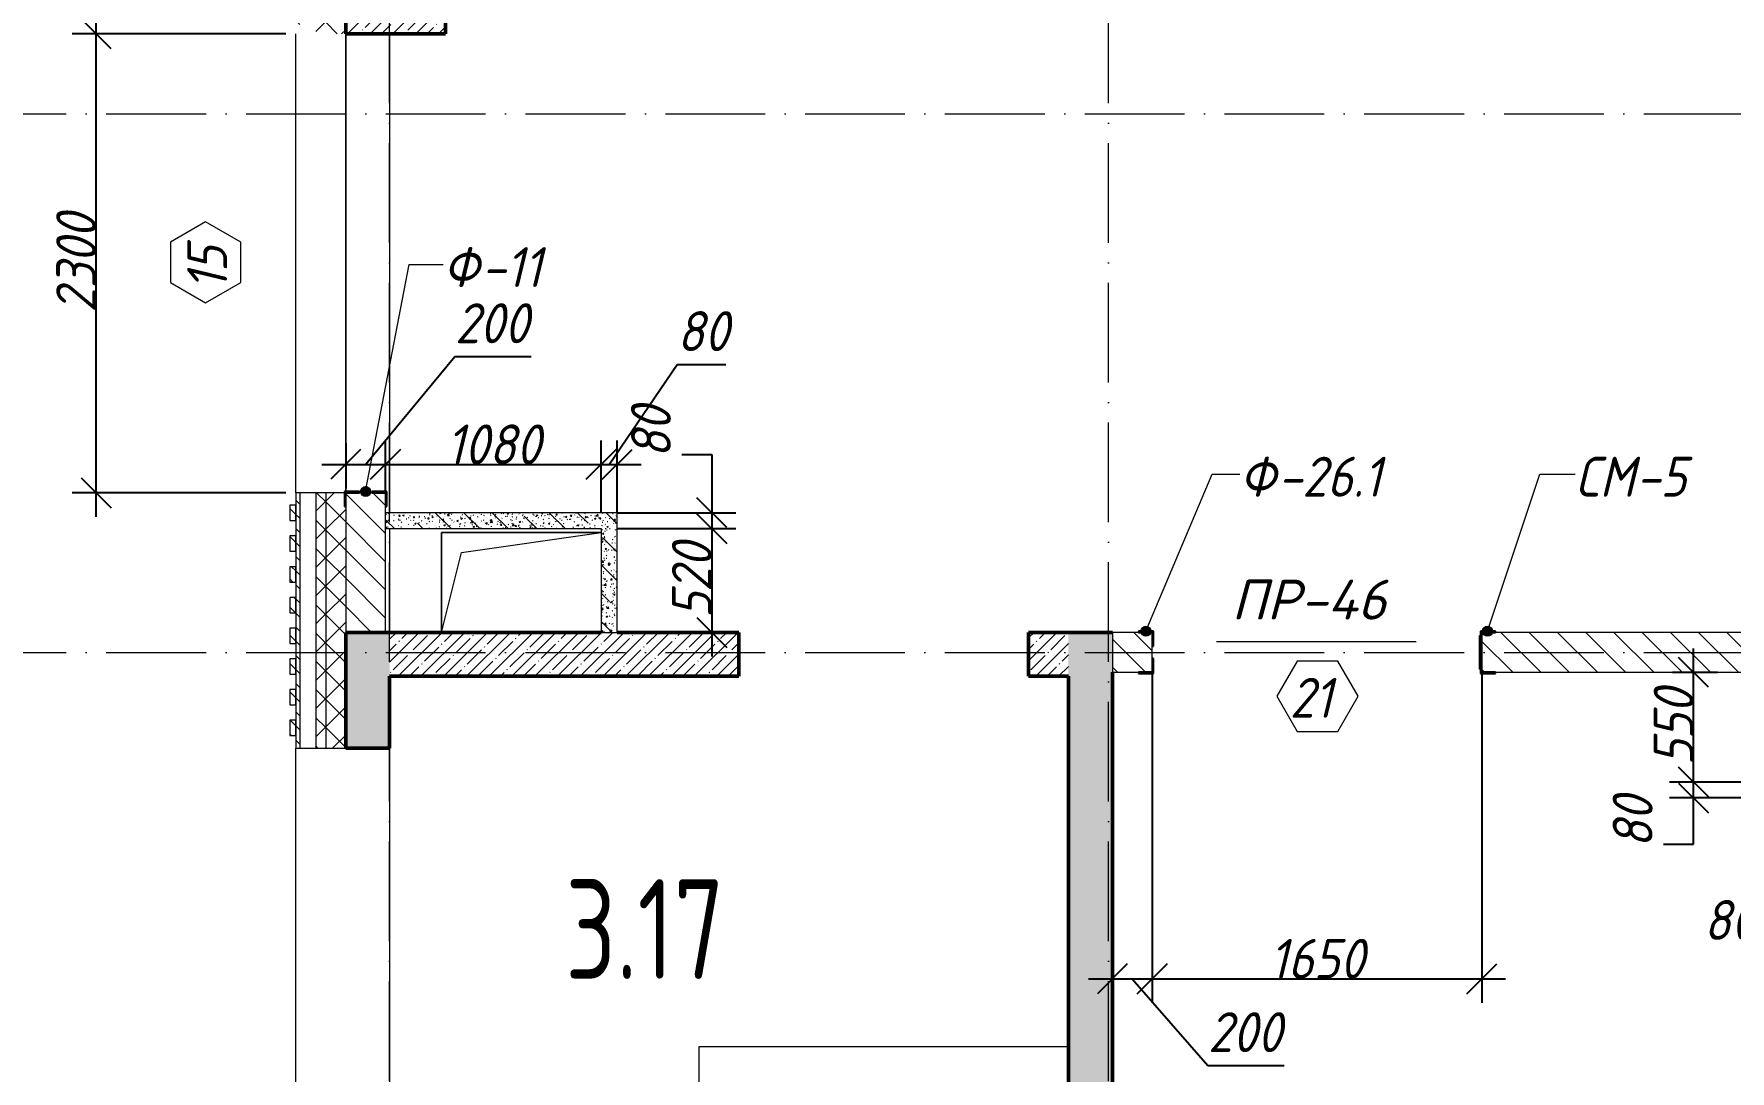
# Model space of a CAD drawing. Header units: millimetres. Extents: x -269418 to 201924, y -5890 to 98643.
# Drawn here: x -1671 to 6824, y 5701 to 10900 of the extents above; entities that cross this region are included whole.
import ezdxf

# ---------------------------------------------------------------- set-up
doc = ezdxf.new("R2010")
doc.units = ezdxf.units.MM
doc.linetypes.add('50_200_ШТРИХ_1Т_ш5_п1_п1_', pattern=[700, 500, -100, 0, -100])
for name, color, linetype, lineweight in [('A-ANNO-DIMS', 7, 'Continuous', 9), ('A-AREA-IDEN', 7, 'Continuous', 9), ('A-DETL', 7, 'Continuous', 9), ('A-DOOR-IDEN', 7, 'Continuous', 9), ('A-FLOR', 7, 'Continuous', 9), ('A-GENM', 7, 'Continuous', 9), ('A-GENM-1', 7, 'Continuous', 25), ('A-GENM-IDEN', 7, 'Continuous', 9), ('A-GLAZ-IDEN', 7, 'Continuous', 9), ('A-WALL', 7, 'Continuous', 5), ('A-WALL-1', 7, 'Continuous', 9), ('A-WALL-3', 7, 'Continuous', 50), ('A-WALL-FNSH-1', 7, 'Continuous', 9), ('A-WALL-PATT-2', 7, 'Continuous', 5), ('I-WALL', 7, 'Continuous', 5), ('S-COLS', 7, 'Continuous', 9), ('S-COLS-1', 7, 'Continuous', 5), ('S-COLS-2', 7, 'Continuous', 50), ('Оси-1', 7, '50_200_ШТРИХ_1Т_ш5_п1_п1_', 9)]:
    doc.layers.add(name, color=color, linetype=linetype, lineweight=lineweight)
for name, color, linetype, lineweight, true_color in [('A-WALL-2', 7, 'Continuous', 13, 0xce0000), ('A-WALL-6', 7, 'Continuous', 13, 0x0070df), ('A-WALL-FNSH-2', 7, 'Continuous', 13, 0xce0000), ('A-WALL-FNSH-4', 7, 'Continuous', 13, 0x0070df), ('A-WALL-PATT-1', 7, 'Continuous', 5, 0xce0000), ('A-WALL-PATT-4', 7, 'Continuous', 5, 0x0070df)]:
    doc.layers.add(name, color=color, linetype=linetype, lineweight=lineweight, true_color=true_color)
doc.styles.add('ISOCPEUR_I_2', font='isocpeui.ttf', dxfattribs={"width": 0.9, "height": 200})
doc.styles.add('ISOCPEUR_I_4', font='isocpeui.ttf', dxfattribs={"height": 200})
doc.styles.add('СПДС', font='ГОСТ тип А.ttf', dxfattribs={"width": 0.9})
doc.dimstyles.new('ISO-2_0_0_9К_СРЕДНИЙ_1', dxfattribs={"dimscale": 304.8, "dimtxt": 199.196235, "dimasz": 0.492126, "dimexe": 0.393701, "dimexo": 0, "dimgap": 0, "dimtad": 1, "dimdec": 0, "dimzin": 0, "dimdsep": 46, "dimtxsty": 'ISOCPEUR_I_2', "dimblk1": 'OBLIQUE', "dimblk2": 'OBLIQUE', "dimsah": 1, "dimcen": 0.09, "dimdle": 0.393701, "dimazin": 0, "dimtfac": 1, "dimtdec": 4, "dimtix": 1, "dimtmove": 1, "dimatfit": 3, "dimfxl": 1, "dimtvp": 1, "dimtolj": 1, "dimtzin": 0, "dimarcsym": 2})
doc.dimstyles.new('ISO-2_0_0_9К_СРЕДНИЙ_2', dxfattribs={"dimscale": 304.8, "dimtxt": 199.196235, "dimasz": 0.492126, "dimexe": 0.393701, "dimexo": 0, "dimgap": 0, "dimtad": 1, "dimdec": 0, "dimzin": 0, "dimdsep": 46, "dimtxsty": 'ISOCPEUR_I_2', "dimblk1": 'OBLIQUE', "dimblk2": 'OBLIQUE', "dimsah": 1, "dimcen": 0.09, "dimdle": 0.393701, "dimazin": 0, "dimtfac": 1, "dimtdec": 4, "dimtix": 1, "dimtmove": 0, "dimatfit": 3, "dimfxl": 1, "dimtvp": 1, "dimtolj": 1, "dimtzin": 0, "dimarcsym": 2})
pattern_1 = [(135, (0, 0), (-35.35534, -35.35534), [])]
pattern_2 = [(45, (0, 0), (-70.7107, 70.7107), []), (135, (0, 0), (-70.7107, -70.7107), [])]
pattern_3 = [(45, (0, 0), (-57.0246, 57.0246), []), (45, (57.025, 0), (-57.0246, 57.0246), [100.806, -20.161, 3.353, -16.808])]
pattern_4 = [(50, (0, 0), (72.87376, -6.37607), [7.62, -83.82]), (355, (0, 0), (-14.097, 76.42244), [6.096, -67.056]), (100.451, (6.07, -0.53), (58.77696, 70.0469), [6.476, -71.236]), (46.184, (0, 20.32), (108.4314, -16.8175), [11.43, -125.73]), (96.636, (9.04, 18.92), (94.961, 98.9709), [9.714, -106.854]), (351.184, (0, 20.32), (94.9623, 98.9702), [9.144, -100.584]), (21, (10.16, 15.24), (60.64565, -40.90654), [7.62, -83.82]), (326, (10.16, 15.24), (24.7208, 73.6749), [6.096, -67.056]), (71.451, (15.214, 11.83), (85.3669, 32.76874), [6.476, -71.236]), (37.5, (0, 0), (1.235525, 33.82243), [3.353, -62.89, 3.353, -64.719, -67.31]), (37.5, (0, 0), (1.235525, 33.82243), [-134.315, 3.353, -63.957]), (7.5, (0, 0), (26.72815, 40.07255), [3.353, -35.458, 3.353, -61.366, -25.654]), (7.5, (0, 0), (26.72815, 40.07255), [-103.53, 3.353, -22.301]), (327.5, (-22.657, 0), (54.23632, -2.29212), [3.353, -22.047, 3.353, -75.895, -105.156]), (327.5, (-22.657, 0), (54.23632, -2.29212), [-104.648, 3.353, -101.803]), (317.5, (-32.817, 0), (59.25158, 10.17014), [3.353, -29.667, 3.353, -49.276, -74.676]), (317.5, (-32.817, 0), (59.25158, 10.17014), [-85.649, 3.353, -71.323])]
pattern_5 = [(135, (0, 0), (-142.561, -142.561), []), (135, (142.56, 0), (-142.561, -142.561), [252.016, -50.403, 3.353, -47.05])]
pattern_6 = [(135, (0, 0), (-70.7107, -70.7107), [])]

# ---------------------------------------------------------------- blocks, each defined once
blk = doc.blocks.new('AR_Отверстие прямоугольное _в плите_ - AR_Отверстие прямоугольное _в плите_-24438154-АР1_1_Кладочный план 3 этажа')
at = {"layer": 'A-GENM'}
for p, q in [((400, 250), (-400, 250)), ((-400, 250), (-400, -250)), ((-300, 150), (400, 250)), ((-400, -250), (-300, 150))]:
    blk.add_line(p, q, dxfattribs=at)
blk = doc.blocks.new('Фахверк_СКБ_Уголок - Ф-11_200х2500 h-28441216-АР1_1_Кладочный план 3 этажа')
at = {"layer": 'A-GENM-1'}
for p, q in [((200, 156), (125, 156)), ((125, 156), (125, 81)), ((131, 81), (131, 150)), ((131, 150), (200, 150)), ((200, 150), (200, 156)), ((125, 81), (131, 81)), ((131, 19), (125, 19)), ((125, 19), (125, -56)), ((131, -50), (131, 19)), ((125, -56), (200, -56)), ((200, -50), (131, -50)), ((200, -56), (200, -50))]:
    blk.add_line(p, q, dxfattribs=at)
blk = doc.blocks.new('Колонна_Несущая_Прямоугольное сечение - Вн_ЖБ_500х500-V112-АР1_1_Кладочный план 3 этажа')
at = {"layer": 'S-COLS-1'}
h = blk.add_hatch(dxfattribs=at)
h.set_pattern_fill('FP_101', color=256, style=0, pattern_type=2)
h.set_pattern_definition([(45, (-140, -11150), (-57.0246, 57.0246), []), (45, (-82.975, -11150), (-57.0246, 57.0246), [100.806, -20.161, 3.353, -16.808])])
h.paths.add_polyline_path([(-250, -250), (250, -250), (250, 250), (-250, 250)], flags=0)
at = {"layer": 'S-COLS-2'}
for p, q in [((250, 250), (-250, 250)), ((-250, 250), (-250, -250)), ((250, -250), (250, 250)), ((-250, -250), (250, -250))]:
    blk.add_line(p, q, dxfattribs=at)
blk = doc.blocks.new('Фахверк_СКБ_Уголок - Ф-26_1_200х3950 h_все крепления развернуты-32688344-АР1_1_Кладочный план 3 этажа')
at = {"layer": 'A-GENM-1'}
for p, q in [((200, 156), (125, 156)), ((125, 156), (125, 81)), ((131, 81), (131, 150)), ((131, 150), (200, 150)), ((200, 150), (200, 156)), ((125, 81), (131, 81)), ((131, 19), (125, 19)), ((125, 19), (125, -56)), ((131, -50), (131, 19)), ((125, -56), (200, -56)), ((200, -50), (131, -50)), ((200, -56), (200, -50))]:
    blk.add_line(p, q, dxfattribs=at)
blk = doc.blocks.new('Фахверк_СКБ_Уголок_Тип 2 - СМ-5_200х2480h-30007438-АР1_1_Кладочный план 3 этажа')
at = {"layer": 'A-GENM-1'}
for p, q in [((125, 156), (125, 81)), ((200, 156), (125, 156)), ((131, 81), (131, 150)), ((131, 150), (200, 150)), ((200, 150), (200, 156)), ((125, 81), (131, 81)), ((131, 19), (125, 19)), ((125, 19), (125, -56)), ((131, -50), (131, 19)), ((125, -56), (200, -56)), ((200, -50), (131, -50)), ((200, -56), (200, -50))]:
    blk.add_line(p, q, dxfattribs=at)
blk = doc.blocks.new('Стойка_Влож_Полоса боковая - Полоса-27101091-АР1_1_Кладочный план 3 этажа')
at = {"layer": 'A-GENM'}
for p, q in [((-5, 85), (0, 85)), ((-5, -85), (-5, 85)), ((0, 31), (0, -31)), ((0, -85), (-5, -85))]:
    blk.add_line(p, q, dxfattribs=at)
blk = doc.blocks.new('AAR_СКБ_Марка_Окна_Перемычка и проем - Марка проема-25443838-АР1_1_Кладочный план 3 этажа')
at = {"layer": 'A-GLAZ-IDEN'}
for p, q in [((-0.968, -0.984), (-1.986, -2.747)), ((1.067, -0.984), (-0.968, -0.984)), ((2.085, -2.747), (1.067, -0.984)), ((-1.986, -2.747), (-0.968, -4.509)), ((1.067, -4.509), (2.085, -2.747)), ((-0.968, -4.509), (1.067, -4.509))]:
    blk.add_line(p, q, dxfattribs=at)
blk = doc.blocks.new('AAR_СКБ_Марка_Двери_Перемычка и проем - Марка перемычки и проема-25306769-АР1_1_Кладочный план 3 этажа')
at = {"layer": 'A-DOOR-IDEN'}
for p, q in [((-5, 0), (5, 0)), ((-0.968, -0.984), (-1.986, -2.747)), ((1.067, -0.984), (-0.968, -0.984)), ((2.085, -2.747), (1.067, -0.984)), ((-1.986, -2.747), (-0.968, -4.509)), ((1.067, -4.509), (2.085, -2.747)), ((-0.968, -4.509), (1.067, -4.509))]:
    blk.add_line(p, q, dxfattribs=at)
blk = doc.blocks.new('_Oblique')
at = {"color": 0, "linetype": 'ByBlock', "lineweight": -2}
blk.add_line((-0.5, -0.5), (0.5, 0.5), dxfattribs=at)
blk = doc.blocks.new('DIMBLOCK295-АР1_1_Кладочный план 3 этажа')
at = {"layer": 'A-ANNO-DIMS', "color": 0, "lineweight": -2, "transparency": 16777216}
for p, q in [((3930, 7700), (3930, 6043.9)), ((3730, 6269.9), (3730, 6043.9)), ((3610, 6163.9), (4050, 6163.9)), ((3830, 6163.9), (4209, 5729.5)), ((4209, 5729.5), (4591.3, 5729.5))]:
    blk.add_line(p, q, dxfattribs=at)
at = {"layer": 'Defpoints', "color": 0, "transparency": 16777216}
for p in [(3930, 7700), (3730, 6269.9), (3930, 6163.9)]:
    blk.add_point(p, dxfattribs=at)
at = {"layer": 'A-ANNO-DIMS', "color": 0, "lineweight": -2, "transparency": 16777216, "xscale": 150, "yscale": 150, "zscale": 150, "rotation": 180}
blk.add_blockref('_Oblique', (3730, 6163.9), dxfattribs=at)
at = {"layer": 'A-ANNO-DIMS', "color": 0, "lineweight": -2, "transparency": 16777216, "xscale": 150, "yscale": 150, "zscale": 150}
blk.add_blockref('_Oblique', (3930, 6163.9), dxfattribs=at)
at = {"layer": 'A-ANNO-DIMS', "color": 0, "transparency": 16777216, "insert": (4209, 5996.2), "char_height": 200, "width": 455.087, "attachment_point": 1, "line_spacing_factor": 1.149209, "style": 'ISOCPEUR_I_2'}
blk.add_mtext('\\A1;200', dxfattribs=at)
blk = doc.blocks.new('DIMBLOCK296-АР1_1_Кладочный план 3 этажа')
at = {"layer": 'A-ANNO-DIMS', "color": 0, "lineweight": -2, "transparency": 16777216}
for p, q in [((3930, 7700), (3930, 6043.9)), ((5580, 7700), (5580, 6043.9)), ((3810, 6163.9), (5700, 6163.9))]:
    blk.add_line(p, q, dxfattribs=at)
at = {"layer": 'Defpoints', "color": 0, "transparency": 16777216}
for p in [(3930, 7700), (5580, 7700), (5580, 6163.9)]:
    blk.add_point(p, dxfattribs=at)
at = {"layer": 'A-ANNO-DIMS', "color": 0, "lineweight": -2, "transparency": 16777216, "xscale": 150, "yscale": 150, "zscale": 150, "rotation": 180}
blk.add_blockref('_Oblique', (3930, 6163.9), dxfattribs=at)
at = {"layer": 'A-ANNO-DIMS', "color": 0, "lineweight": -2, "transparency": 16777216, "xscale": 150, "yscale": 150, "zscale": 150}
blk.add_blockref('_Oblique', (5580, 6163.9), dxfattribs=at)
at = {"layer": 'A-ANNO-DIMS', "color": 0, "transparency": 16777216, "insert": (4755, 6263.9), "char_height": 200, "width": 560.814, "attachment_point": 5, "style": 'ISOCPEUR_I_2'}
blk.add_mtext('\\A1;1650', dxfattribs=at)
blk = doc.blocks.new('DIMBLOCK325-АР1_1_Кладочный план 3 этажа')
at = {"layer": 'A-ANNO-DIMS', "color": 0, "lineweight": -2, "transparency": 16777216}
for p, q in [((1574.1, 8792), (1724.1, 8792)), ((1724.1, 8792), (1724.1, 8500)), ((1724.1, 8620), (1724.1, 8300)), ((1250, 8500), (1844.1, 8500)), ((1251.1, 8420), (1844.1, 8420))]:
    blk.add_line(p, q, dxfattribs=at)
at = {"layer": 'Defpoints', "color": 0, "transparency": 16777216}
for p in [(1250, 8500), (1251.1, 8420), (1724.1, 8420)]:
    blk.add_point(p, dxfattribs=at)
at = {"layer": 'A-ANNO-DIMS', "color": 0, "lineweight": -2, "transparency": 16777216, "xscale": 150, "yscale": 150, "zscale": 150}
for p, rotation in [((1724.1, 8500), 90), ((1724.1, 8420), 270)]:
    blk.add_blockref('_Oblique', p, dxfattribs=dict(at, rotation=rotation))
at = {"layer": 'A-ANNO-DIMS', "color": 0, "transparency": 16777216, "insert": (1318.9, 8773.7), "char_height": 200, "width": 303.391, "attachment_point": 1, "rotation": 90, "line_spacing_factor": 1.149209, "style": 'ISOCPEUR_I_2'}
blk.add_mtext('\\A1;80', dxfattribs=at)
blk = doc.blocks.new('DIMBLOCK326-АР1_1_Кладочный план 3 этажа')
at = {"layer": 'A-ANNO-DIMS', "color": 0, "lineweight": -2, "transparency": 16777216}
for p, q in [((1724.1, 8540), (1724.1, 7780)), ((1251.1, 8420), (1844.1, 8420)), ((1830.2, 7900), (1604.1, 7900))]:
    blk.add_line(p, q, dxfattribs=at)
at = {"layer": 'Defpoints', "color": 0, "transparency": 16777216}
for p in [(1251.1, 8420), (1724.1, 7900), (1830.2, 7900)]:
    blk.add_point(p, dxfattribs=at)
at = {"layer": 'A-ANNO-DIMS', "color": 0, "lineweight": -2, "transparency": 16777216, "xscale": 150, "yscale": 150, "zscale": 150}
for p, rotation in [((1724.1, 8420), 90), ((1724.1, 7900), 270)]:
    blk.add_blockref('_Oblique', p, dxfattribs=dict(at, rotation=rotation))
at = {"layer": 'A-ANNO-DIMS', "color": 0, "transparency": 16777216, "insert": (1624.1, 8160), "char_height": 200, "width": 455.087, "attachment_point": 5, "rotation": 90, "style": 'ISOCPEUR_I_2'}
blk.add_mtext('\\A1;520', dxfattribs=at)
blk = doc.blocks.new('DIMBLOCK327-АР1_1_Кладочный план 3 этажа')
at = {"layer": 'A-ANNO-DIMS', "color": 0, "lineweight": -2, "transparency": 16777216}
for p, q in [((-10, 8742.3), (437.4, 9282.9)), ((437.4, 9282.9), (819.8, 9282.9)), ((-110, 8848.4), (-110, 8622.3)), ((90, 8600), (90, 8862.3)), ((-230, 8742.3), (210, 8742.3))]:
    blk.add_line(p, q, dxfattribs=at)
at = {"layer": 'Defpoints', "color": 0, "transparency": 16777216}
for p in [(-110, 8848.4), (90, 8742.3), (90, 8600)]:
    blk.add_point(p, dxfattribs=at)
at = {"layer": 'A-ANNO-DIMS', "color": 0, "lineweight": -2, "transparency": 16777216, "xscale": 150, "yscale": 150, "zscale": 150, "rotation": 180}
blk.add_blockref('_Oblique', (-110, 8742.3), dxfattribs=at)
at = {"layer": 'A-ANNO-DIMS', "color": 0, "lineweight": -2, "transparency": 16777216, "xscale": 150, "yscale": 150, "zscale": 150}
blk.add_blockref('_Oblique', (90, 8742.3), dxfattribs=at)
at = {"layer": 'A-ANNO-DIMS', "color": 0, "transparency": 16777216, "insert": (437.4, 9549.6), "char_height": 200, "width": 455.087, "attachment_point": 1, "line_spacing_factor": 1.149209, "style": 'ISOCPEUR_I_2'}
blk.add_mtext('\\A1;200', dxfattribs=at)
blk = doc.blocks.new('DIMBLOCK328-АР1_1_Кладочный план 3 этажа')
at = {"layer": 'A-ANNO-DIMS', "color": 0, "lineweight": -2, "transparency": 16777216}
for p, q in [((90, 8600), (90, 8862.3)), ((1170, 8501.1), (1170, 8862.3)), ((-30, 8742.3), (1290, 8742.3))]:
    blk.add_line(p, q, dxfattribs=at)
at = {"layer": 'Defpoints', "color": 0, "transparency": 16777216}
for p in [(1170, 8742.3), (90, 8600), (1170, 8501.1)]:
    blk.add_point(p, dxfattribs=at)
at = {"layer": 'A-ANNO-DIMS', "color": 0, "lineweight": -2, "transparency": 16777216, "xscale": 150, "yscale": 150, "zscale": 150, "rotation": 180}
blk.add_blockref('_Oblique', (90, 8742.3), dxfattribs=at)
at = {"layer": 'A-ANNO-DIMS', "color": 0, "lineweight": -2, "transparency": 16777216, "xscale": 150, "yscale": 150, "zscale": 150}
blk.add_blockref('_Oblique', (1170, 8742.3), dxfattribs=at)
at = {"layer": 'A-ANNO-DIMS', "color": 0, "transparency": 16777216, "insert": (630, 8842.3), "char_height": 200, "width": 560.814, "attachment_point": 5, "style": 'ISOCPEUR_I_2'}
blk.add_mtext('\\A1;1080', dxfattribs=at)
blk = doc.blocks.new('DIMBLOCK329-АР1_1_Кладочный план 3 этажа')
at = {"layer": 'A-ANNO-DIMS', "color": 0, "lineweight": -2, "transparency": 16777216}
for p, q in [((1210, 8742.3), (1549.7, 9243.3)), ((1549.7, 9243.3), (1793.6, 9243.3)), ((1170, 8501.1), (1170, 8862.3)), ((1250, 8500), (1250, 8862.3)), ((1050, 8742.3), (1370, 8742.3))]:
    blk.add_line(p, q, dxfattribs=at)
at = {"layer": 'Defpoints', "color": 0, "transparency": 16777216}
for p in [(1250, 8742.3), (1170, 8501.1), (1250, 8500)]:
    blk.add_point(p, dxfattribs=at)
at = {"layer": 'A-ANNO-DIMS', "color": 0, "lineweight": -2, "transparency": 16777216, "xscale": 150, "yscale": 150, "zscale": 150, "rotation": 180}
blk.add_blockref('_Oblique', (1170, 8742.3), dxfattribs=at)
at = {"layer": 'A-ANNO-DIMS', "color": 0, "lineweight": -2, "transparency": 16777216, "xscale": 150, "yscale": 150, "zscale": 150}
blk.add_blockref('_Oblique', (1250, 8742.3), dxfattribs=at)
at = {"layer": 'A-ANNO-DIMS', "color": 0, "transparency": 16777216, "insert": (1549.7, 9510), "char_height": 200, "width": 303.391, "attachment_point": 1, "line_spacing_factor": 1.149209, "style": 'ISOCPEUR_I_2'}
blk.add_mtext('\\A1;80', dxfattribs=at)
blk = doc.blocks.new('DIMBLOCK349-АР1_1_Кладочный план 3 этажа')
at = {"layer": 'A-ANNO-DIMS', "color": 0, "lineweight": -2, "transparency": 16777216}
for p, q in [((7030, 7070), (7030, 6043.9)), ((7110, 7068.9), (7110, 6043.9)), ((6910, 6163.9), (7230, 6163.9))]:
    blk.add_line(p, q, dxfattribs=at)
at = {"layer": 'Defpoints', "color": 0, "transparency": 16777216}
for p in [(7030, 7070), (7110, 7068.9), (7110, 6163.9)]:
    blk.add_point(p, dxfattribs=at)
at = {"layer": 'A-ANNO-DIMS', "color": 0, "lineweight": -2, "transparency": 16777216, "xscale": 150, "yscale": 150, "zscale": 150, "rotation": 180}
blk.add_blockref('_Oblique', (7030, 6163.9), dxfattribs=at)
at = {"layer": 'A-ANNO-DIMS', "color": 0, "lineweight": -2, "transparency": 16777216, "xscale": 150, "yscale": 150, "zscale": 150}
blk.add_blockref('_Oblique', (7110, 6163.9), dxfattribs=at)
at = {"layer": 'A-ANNO-DIMS', "color": 0, "transparency": 16777216, "insert": (6692.1, 6558.5), "char_height": 200, "width": 303.391, "attachment_point": 1, "line_spacing_factor": 1.149209, "style": 'ISOCPEUR_I_2'}
blk.add_mtext('\\A1;80', dxfattribs=at)
blk = doc.blocks.new('DIMBLOCK434-АР1_1_Кладочный план 3 этажа')
at = {"layer": 'A-ANNO-DIMS', "color": 0, "lineweight": -2, "transparency": 16777216}
for p, q in [((-1359.8, 8480), (-1359.8, 11020)), ((-410, 10900), (-1479.8, 10900)), ((-410, 8600), (-1479.8, 8600))]:
    blk.add_line(p, q, dxfattribs=at)
at = {"layer": 'Defpoints', "color": 0, "transparency": 16777216}
for p in [(-1359.8, 10900), (-410, 10900), (-410, 8600)]:
    blk.add_point(p, dxfattribs=at)
at = {"layer": 'A-ANNO-DIMS', "color": 0, "lineweight": -2, "transparency": 16777216, "xscale": 150, "yscale": 150, "zscale": 150}
for p, rotation in [((-1359.8, 10900), 90), ((-1359.8, 8600), 270)]:
    blk.add_blockref('_Oblique', p, dxfattribs=dict(at, rotation=rotation))
at = {"layer": 'A-ANNO-DIMS', "color": 0, "transparency": 16777216, "insert": (-1459.8, 9750), "char_height": 200, "width": 606.782, "attachment_point": 5, "rotation": 90, "style": 'ISOCPEUR_I_2'}
blk.add_mtext('\\A1;2300', dxfattribs=at)
blk = doc.blocks.new('DIMBLOCK490-АР1_1_Кладочный план 3 этажа')
at = {"layer": 'A-ANNO-DIMS', "color": 0, "lineweight": -2, "transparency": 16777216}
for p, q in [((6641.3, 6950), (6641.3, 7270)), ((7110, 7150), (6521.3, 7150)), ((7030, 7070), (6521.3, 7070)), ((6641.3, 6837.9), (6641.3, 7070)), ((6491.3, 6837.9), (6641.3, 6837.9))]:
    blk.add_line(p, q, dxfattribs=at)
at = {"layer": 'Defpoints', "color": 0, "transparency": 16777216}
for p in [(6641.3, 7150), (7110, 7150), (7030, 7070)]:
    blk.add_point(p, dxfattribs=at)
at = {"layer": 'A-ANNO-DIMS', "color": 0, "lineweight": -2, "transparency": 16777216, "xscale": 150, "yscale": 150, "zscale": 150}
for p, rotation in [((6641.3, 7150), 90), ((6641.3, 7070), 270)]:
    blk.add_blockref('_Oblique', p, dxfattribs=dict(at, rotation=rotation))
at = {"layer": 'A-ANNO-DIMS', "color": 0, "transparency": 16777216, "insert": (6236, 6819.6), "char_height": 200, "width": 303.391, "attachment_point": 1, "rotation": 90, "line_spacing_factor": 1.149209, "style": 'ISOCPEUR_I_2'}
blk.add_mtext('\\A1;80', dxfattribs=at)
blk = doc.blocks.new('DIMBLOCK491-АР1_1_Кладочный план 3 этажа')
at = {"layer": 'A-ANNO-DIMS', "color": 0, "lineweight": -2, "transparency": 16777216}
for p, q in [((6641.3, 7030), (6641.3, 7820)), ((6535.2, 7700), (6761.3, 7700)), ((7110, 7150), (6521.3, 7150))]:
    blk.add_line(p, q, dxfattribs=at)
at = {"layer": 'Defpoints', "color": 0, "transparency": 16777216}
for p in [(6535.2, 7700), (6641.3, 7700), (7110, 7150)]:
    blk.add_point(p, dxfattribs=at)
at = {"layer": 'A-ANNO-DIMS', "color": 0, "lineweight": -2, "transparency": 16777216, "xscale": 150, "yscale": 150, "zscale": 150}
for p, rotation in [((6641.3, 7700), 90), ((6641.3, 7150), 270)]:
    blk.add_blockref('_Oblique', p, dxfattribs=dict(at, rotation=rotation))
at = {"layer": 'A-ANNO-DIMS', "color": 0, "transparency": 16777216, "insert": (6541.3, 7425), "char_height": 200, "width": 455.087, "attachment_point": 5, "rotation": 90, "style": 'ISOCPEUR_I_2'}
blk.add_mtext('\\A1;550', dxfattribs=at)

msp = doc.modelspace()

# ---------------------------------------------------------------- hatches: boundary and pattern name
at = {"layer": 'A-GENM-IDEN'}
h = msp.add_hatch(color=256, dxfattribs=at)
edge = h.paths.add_edge_path(flags=0)
edge.add_arc((-10, 8606), 25, 0, 360)
h = msp.add_hatch(color=256, dxfattribs=at)
edge = h.paths.add_edge_path(flags=0)
edge.add_arc((3898.5, 7906), 25, 0, 360)
h = msp.add_hatch(color=256, dxfattribs=at)
edge = h.paths.add_edge_path(flags=0)
edge.add_arc((5609, 7906), 25, 0, 360)
at = {"layer": 'A-WALL-PATT-1'}
h = msp.add_hatch(dxfattribs=at)
h.set_pattern_fill('FP_1', color=256, style=0, pattern_type=2)
h.set_pattern_definition(pattern_6)
h.paths.add_polyline_path([(90, 7900), (90, 8600), (-110, 8600), (-110, 7900)], flags=0)
h = msp.add_hatch(dxfattribs=at)
h.set_pattern_fill('FP_1', color=256, style=0, pattern_type=2)
h.set_pattern_definition(pattern_6)
h.paths.add_polyline_path([(7110, 7700), (7660, 7700), (7660, 7900), (5580, 7900), (5580, 7700), (7061.8, 7700)], flags=0)
h.paths.add_polyline_path([(3861, 7700), (3930, 7700), (3930, 7900), (3730, 7900), (3730, 7700)], flags=0)
at = {"layer": 'A-WALL-PATT-2'}
h = msp.add_hatch(dxfattribs=at)
h.set_pattern_fill('FP_3', color=256, style=0, pattern_type=2)
h.set_pattern_definition(pattern_1)
h.paths.add_polyline_path([(-360, -330), (-340, -330), (-340, 5220), (-360, 5220), (-360, -250)], flags=0)
h.paths.add_polyline_path([(-360, 7320), (-340, 7320), (-340, 8600), (-360, 8600), (-360, 8081.9)], flags=0)
h.paths.add_polyline_path([(-340, 10900), (-340, 12300), (-360, 12300), (-360, 10900)], flags=0)
h.paths.add_polyline_path([(-360, 13200), (-340, 13200), (-340, 14772.9), (-360, 14772.9), (-360, 13801.8)], flags=0)
h = msp.add_hatch(dxfattribs=at)
h.set_pattern_fill('FP_2', color=256, style=0, pattern_type=2)
h.set_pattern_definition(pattern_2)
h.paths.add_polyline_path([(-210, -200), (-210, 5220), (-260, 5220), (-260, -200)], flags=0)
h.paths.add_polyline_path([(-260, 7320), (-210, 7320), (-210, 8600), (-260, 8600), (-260, 8081.9)], flags=0)
h.paths.add_polyline_path([(-260, 10900), (-210, 10900), (-210, 12300), (-260, 12300)], flags=0)
h.paths.add_polyline_path([(-260, 13200), (-210, 13200), (-210, 14772.9), (-260, 14772.9), (-260, 13801.8)], flags=0)
h = msp.add_hatch(dxfattribs=at)
h.set_pattern_fill('FP_2', color=256, style=0, pattern_type=2)
h.set_pattern_definition(pattern_2)
h.paths.add_polyline_path([(-110, -100), (-110, 5220), (-210, 5220), (-210, -100)], flags=0)
h.paths.add_polyline_path([(-210, 7320), (-110, 7320), (-110, 8531), (-116, 8531), (-116, 8600), (-210, 8600), (-210, 8081.9)], flags=0)
h.paths.add_polyline_path([(-110, 10900), (-110, 12231), (-116, 12231), (-116, 12300), (-210, 12300), (-210, 10900)], flags=0)
h.paths.add_polyline_path([(-210, 13200), (-116, 13200.5), (-116, 13269), (-110, 13269), (-110, 14772.9), (-210, 14772.9), (-210, 13801.8)], flags=0)
h = msp.add_hatch(dxfattribs=at)
h.set_pattern_fill('FP_3', color=256, style=0, pattern_type=2)
h.set_pattern_definition(pattern_1)
h.paths.add_polyline_path([(-360, 7382.5), (-360, 7459.5), (-390, 7459.5), (-390, 7382.5)], flags=0)
h.paths.add_polyline_path([(-360, 7536.5), (-360, 7613.5), (-390, 7613.5), (-390, 7536.5)], flags=0)
h.paths.add_polyline_path([(-390, 7690.5), (-360, 7690.5), (-360, 7767.5), (-390, 7767.5)], flags=0)
h.paths.add_polyline_path([(-360, 7844.5), (-360, 7921.5), (-390, 7921.5), (-390, 7844.5)], flags=0)
h.paths.add_polyline_path([(-360, 7998.5), (-360, 8075.5), (-390, 8075.5), (-390, 7998.5)], flags=0)
h.paths.add_polyline_path([(-360, 8152.5), (-360, 8229.5), (-390, 8229.5), (-390, 8152.5)], flags=0)
h.paths.add_polyline_path([(-360, 8306.5), (-360, 8383.5), (-390, 8383.5), (-390, 8306.5)], flags=0)
h.paths.add_polyline_path([(-360, 8460.5), (-360, 8537.5), (-390, 8537.5), (-390, 8460.5)], flags=0)
h = msp.add_hatch(dxfattribs=at)
h.set_pattern_fill('FP_4', color=256, style=0, pattern_type=2)
h.set_pattern_definition(pattern_3)
h.paths.add_polyline_path([(110, -100), (110, 5220), (-110, 5220), (-110, -100)], flags=0)
h.paths.add_polyline_path([(-110, 7320), (110, 7320), (110, 7900), (-110, 7900)], flags=0)
h = msp.add_hatch(dxfattribs=at)
h.set_pattern_fill('FP_4', color=256, style=0, pattern_type=2)
h.set_pattern_definition(pattern_3)
h.paths.add_polyline_path([(3310, 7680), (3510, 7680), (3510, 7900), (3310, 7900)], flags=0)
h.paths.add_polyline_path([(1860, 7680), (1860, 7900), (110, 7900), (110, 7680), (1646.4, 7680)], flags=0)
h = msp.add_hatch(dxfattribs=at)
h.set_pattern_fill('FP_4', color=256, style=0, pattern_type=2)
h.set_pattern_definition(pattern_3)
h.paths.add_polyline_path([(3510, -100), (3730, -100), (3730, 7900), (3510, 7900), (3510, 120)], flags=0)
at = {"layer": 'A-WALL-PATT-4'}
h = msp.add_hatch(dxfattribs=at)
h.set_pattern_fill('FP_6', color=256, style=0, pattern_type=2)
h.set_pattern_definition(pattern_4)
h.paths.add_polyline_path([(1250, 8420), (1250, 8500), (90, 8500), (90, 8420), (1170, 8420)], flags=0)
h = msp.add_hatch(dxfattribs=at)
h.set_pattern_fill('FP_7', color=256, style=0, pattern_type=2)
h.set_pattern_definition(pattern_5)
h.paths.add_polyline_path([(1250, 8420), (1250, 8500), (90, 8500), (90, 8420), (1170, 8420)], flags=0)
h = msp.add_hatch(dxfattribs=at)
h.set_pattern_fill('FP_6', color=256, style=0, pattern_type=2)
h.set_pattern_definition(pattern_4)
h.paths.add_polyline_path([(1170, 7900), (1250, 7900), (1250, 8420), (1170, 8420), (1170, 8081.9)], flags=0)
h = msp.add_hatch(dxfattribs=at)
h.set_pattern_fill('FP_7', color=256, style=0, pattern_type=2)
h.set_pattern_definition(pattern_5)
h.paths.add_polyline_path([(1170, 7900), (1250, 7900), (1250, 8420), (1170, 8420), (1170, 8081.9)], flags=0)

# ---------------------------------------------------------------- linework, layer by layer
at = {"layer": 'A-DETL'}
msp.add_line((-260, 8600), (-260, 7320), dxfattribs=at)
at = {"layer": 'A-FLOR'}
for p, q in [((370, 8400), (1170, 8400)), ((370, 7900), (370, 8400)), ((1660, 5535), (1660, 5825)), ((1660, 5825), (3510, 5825))]:
    msp.add_line(p, q, dxfattribs=at)
at = {"layer": 'A-GENM-IDEN'}
for p, q in [((-10, 8606), (207.7, 9743.6)), ((207.7, 9743.6), (378.4, 9743.6)), ((3898.5, 7906), (4230.5, 8692.9)), ((4230.5, 8692.9), (4368, 8692.9)), ((5609, 7906), (5871.4, 8692.9)), ((5871.4, 8692.9), (6048.8, 8692.9))]:
    msp.add_line(p, q, dxfattribs=at)
for centre in [(-10, 8606), (3898.5, 7906), (5609, 7906)]:
    msp.add_circle(centre, 25, dxfattribs=at)
at = {"layer": 'A-WALL'}
for p, q in [((-340, 8600), (-340, 7320)), ((-210, 8600), (-210, 7320))]:
    msp.add_line(p, q, dxfattribs=at)
at = {"layer": 'A-WALL-1'}
for p, q in [((-360, 8600), (-360, 10900)), ((-110, 10900), (-110, 8606)), ((-116, 8600), (-340, 8600)), ((-360, 5220), (-360, 7320)), ((-340, 7320), (-110, 7320))]:
    msp.add_line(p, q, dxfattribs=at)
at = {"layer": 'A-WALL-2'}
for p, q in [((21, 8600), (-41, 8600)), ((-110, 8531), (-110, 7900)), ((90, 7900), (90, 8531)), ((3730, 7900), (3730, 7700))]:
    msp.add_line(p, q, dxfattribs=at)
at = {"layer": 'A-WALL-3'}
for p, q in [((-110, 7900), (-110, 7320)), ((1170, 7900), (-110, 7900)), ((1860, 7900), (1250, 7900)), ((1860, 7680), (1860, 7900)), ((3730, 7900), (3310, 7900)), ((3310, 7900), (3310, 7680)), ((110, 7320), (110, 7680)), ((110, 7680), (1860, 7680)), ((3310, 7680), (3510, 7680)), ((3510, 7680), (3510, 120)), ((3730, -100), (3730, 7700)), ((-110, 7320), (110, 7320))]:
    msp.add_line(p, q, dxfattribs=at)
at = {"layer": 'A-WALL-6'}
msp.add_line((1170, 7900), (1250, 7900), dxfattribs=at)
at = {"layer": 'A-WALL-FNSH-1'}
for p, q in [((-340, 8600), (-360, 8600)), ((-360, 8600), (-360, 7320)), ((-360, 8537.5), (-390, 8537.5)), ((-390, 8537.5), (-390, 8460.5)), ((-360, 8460.5), (-360, 8537.5)), ((-390, 8460.5), (-360, 8460.5)), ((-360, 8383.5), (-390, 8383.5)), ((-390, 8383.5), (-390, 8306.5)), ((-360, 8306.5), (-360, 8383.5)), ((-390, 8306.5), (-360, 8306.5)), ((-360, 8229.5), (-390, 8229.5)), ((-390, 8229.5), (-390, 8152.5)), ((-360, 8152.5), (-360, 8229.5)), ((-390, 8152.5), (-360, 8152.5)), ((-360, 8075.5), (-390, 8075.5)), ((-390, 8075.5), (-390, 7998.5)), ((-360, 7998.5), (-360, 8075.5)), ((-390, 7998.5), (-360, 7998.5)), ((-360, 7921.5), (-390, 7921.5)), ((-390, 7921.5), (-390, 7844.5)), ((-360, 7844.5), (-360, 7921.5)), ((-390, 7844.5), (-360, 7844.5)), ((-360, 7767.5), (-390, 7767.5)), ((-390, 7767.5), (-390, 7690.5)), ((-360, 7690.5), (-360, 7767.5)), ((-390, 7690.5), (-360, 7690.5)), ((-360, 7613.5), (-390, 7613.5)), ((-390, 7613.5), (-390, 7536.5)), ((-360, 7536.5), (-360, 7613.5)), ((-390, 7536.5), (-360, 7536.5)), ((-360, 7459.5), (-390, 7459.5)), ((-390, 7459.5), (-390, 7382.5)), ((-360, 7382.5), (-360, 7459.5)), ((-390, 7382.5), (-360, 7382.5)), ((-360, 7320), (-340, 7320))]:
    msp.add_line(p, q, dxfattribs=at)
at = {"layer": 'A-WALL-FNSH-2'}
for p, q in [((3861, 7900), (3730, 7900)), ((3930, 7769), (3930, 7831)), ((5580, 7831), (5580, 7769)), ((7660, 7900), (5649, 7900)), ((3730, 7700), (3861, 7700)), ((5649, 7700), (7030, 7700))]:
    msp.add_line(p, q, dxfattribs=at)
at = {"layer": 'A-WALL-FNSH-4'}
for p, q in [((1250, 8500), (90, 8500)), ((1250, 7900), (1250, 8500)), ((90, 8420), (1170, 8420)), ((1170, 8420), (1170, 7900))]:
    msp.add_line(p, q, dxfattribs=at)
at = {"layer": 'I-WALL'}
for p, q in [((-110, 8606), (-110, 10900)), ((110, 10900), (110, 8500)), ((110, 8420), (110, 7900)), ((110, 7320), (110, 5220))]:
    msp.add_line(p, q, dxfattribs=at)
at = {"layer": 'Оси-1'}
for p, q in [((110, -4150), (110, 28636.9)), ((3710, -4150), (3710, 28636.9)), ((-6210, 10500), (125951.6, 10500)), ((-6210, 7800), (125951.6, 7800))]:
    msp.add_line(p, q, dxfattribs=at)

# ---------------------------------------------------------------- block references
at = {"layer": 'A-DOOR-IDEN', "xscale": 99.99999999999993, "yscale": 99.99999999999993, "zscale": 99.99999999999993}
msp.add_blockref('AAR_СКБ_Марка_Двери_Перемычка и проем - Марка перемычки и проема-25306769-АР1_1_Кладочный план 3 этажа', (4752, 7854.9), dxfattribs=at)
at = {"layer": 'A-GENM'}
for name, p in [('AR_Отверстие прямоугольное _в плите_ - AR_Отверстие прямоугольное _в плите_-24438154-АР1_1_Кладочный план 3 этажа', (770, 8150)), ('Стойка_Влож_Полоса боковая - Полоса-27101091-АР1_1_Кладочный план 3 этажа', (5574, 7800))]:
    msp.add_blockref(name, p, dxfattribs=at)
at = {"layer": 'A-GENM-1'}
for name, p, rotation in [('Фахверк_СКБ_Уголок - Ф-11_200х2500 h-28441216-АР1_1_Кладочный план 3 этажа', (-60, 8731), 269.9999999999999), ('Фахверк_СКБ_Уголок - Ф-26_1_200х3950 h_все крепления развернуты-32688344-АР1_1_Кладочный план 3 этажа', (4061, 7850), 180)]:
    msp.add_blockref(name, p, dxfattribs=dict(at, rotation=rotation))
msp.add_blockref('Фахверк_СКБ_Уголок_Тип 2 - СМ-5_200х2480h-30007438-АР1_1_Кладочный план 3 этажа', (5449, 7750), dxfattribs=at)
at = {"layer": 'A-GLAZ-IDEN', "xscale": 99.99999999999993, "yscale": 99.99999999999993, "zscale": 99.99999999999993, "rotation": 90.00000000000001}
msp.add_blockref('AAR_СКБ_Марка_Окна_Перемычка и проем - Марка проема-25443838-АР1_1_Кладочный план 3 этажа', (-1086.4, 9750), dxfattribs=at)
at = {"layer": 'S-COLS'}
msp.add_blockref('Колонна_Несущая_Прямоугольное сечение - Вн_ЖБ_500х500-V112-АР1_1_Кладочный план 3 этажа', (140, 11150), dxfattribs=at)

# ---------------------------------------------------------------- texts
at = {"layer": 'A-AREA-IDEN', "insert": (990, 6663.1), "char_height": 500, "width": 1212.151, "attachment_point": 1, "style": 'СПДС'}
msp.add_mtext('3.17', dxfattribs=at)
at = {"layer": 'A-DOOR-IDEN', "insert": (4618.1, 7672.3), "char_height": 200, "width": 274.177, "attachment_point": 1, "style": 'ISOCPEUR_I_2'}
msp.add_mtext('21', dxfattribs=at)
at = {"layer": 'A-GENM-IDEN', "char_height": 200, "attachment_point": 1}
for s, insert, width, style in [('\\fISOCPEUR|b0|i1|c204|p34|;\\W.9;Ф', (378.4, 9831.2), 230.886, 'ISOCPEUR_I_2'), ('-11', (568.9, 9831.2), 389.62, 'ISOCPEUR_I_2'), ('\\fISOCPEUR|b0|i1|c204|p34|;\\W.9;Ф', (4368, 8780.5), 230.886, 'ISOCPEUR_I_2'), ('-26.1', (4558.5, 8780.5), 663.797, 'ISOCPEUR_I_2'), ('СМ', (6048.8, 8780.5), 367.975, 'ISOCPEUR_I_2'), ('-5', (6352.4, 8780.5), 317.468, 'ISOCPEUR_I_2'), ('ПР', (4326.2, 8164.2), 416.877, 'ISOCPEUR_I_4'), ('-46', (4670.2, 8164.2), 561.181, 'ISOCPEUR_I_4')]:
    msp.add_mtext(s, dxfattribs=dict(at, insert=insert, width=width, style=style))
at = {"layer": 'A-GLAZ-IDEN', "insert": (-903.8, 9616.1), "char_height": 200, "width": 274.177, "attachment_point": 1, "rotation": 90, "style": 'ISOCPEUR_I_2'}
msp.add_mtext('15', dxfattribs=at)

# ---------------------------------------------------------------- dimensions: what is measured, and where the dimension line sits
at = {"layer": 'A-ANNO-DIMS'}
for base, p1, p2, override, picture, middle in [((-1359.8, 10900), (-410, 8600), (-410, 10900), {"dimpost": '<>', "dimfxl": 2300}, 'DIMBLOCK434-АР1_1_Кладочный план 3 этажа', (-1459.8, 9750)), ((1724.1, 7900), (1251.1, 8420), (1830.2, 7900), {"dimpost": '<>', "dimfxl": 778.300059}, 'DIMBLOCK326-АР1_1_Кладочный план 3 этажа', (1624.1, 8160)), ((6641.3, 7700), (7110, 7150), (6535.2, 7700), {"dimpost": '<>', "dimfxl": 795.529679}, 'DIMBLOCK491-АР1_1_Кладочный план 3 этажа', (6541.3, 7425))]:
    dim = msp.add_linear_dim(base=base, p1=p1, p2=p2, angle=90, dimstyle='ISO-2_0_0_9К_СРЕДНИЙ_2', override=override, dxfattribs=at)
    dim.commit()
    dim.dimension.update_dxf_attribs({"geometry": picture, "text_midpoint": middle})
for base, p1, p2, override, picture, middle in [((90, 8742.3), (-110, 8848.4), (90, 8600), {"dimpost": '<>', "dimfxl": 318.915726}, 'DIMBLOCK327-АР1_1_Кладочный план 3 этажа', (437.4, 9282.9)), ((1250, 8742.3), (1170, 8501.1), (1250, 8500), {"dimpost": '<>', "dimfxl": 80.007602}, 'DIMBLOCK329-АР1_1_Кладочный план 3 этажа', (1549.7, 9243.3)), ((3930, 6163.9), (3730, 6269.9), (3930, 7700), {"dimpost": '<>', "dimfxl": 1443.990287}, 'DIMBLOCK295-АР1_1_Кладочный план 3 этажа', (4209, 5729.5)), ((7110, 6163.9), (7030, 7070), (7110, 7068.9), {"dimpost": '<>', "dimfxl": 80.007602}, 'DIMBLOCK349-АР1_1_Кладочный план 3 этажа', (6843.8, 6291.8))]:
    dim = msp.add_linear_dim(base=base, p1=p1, p2=p2, dimstyle='ISO-2_0_0_9К_СРЕДНИЙ_1', override=override, dxfattribs=at)
    dim.commit()
    dim.dimension.update_dxf_attribs({"geometry": picture, "text_midpoint": middle, "dimtype": 160})
for base, p1, p2, override, picture, middle in [((1724.1, 8420), (1250, 8500), (1251.1, 8420), {"dimpost": '<>', "dimfxl": 80.007602}, 'DIMBLOCK325-АР1_1_Кладочный план 3 этажа', (1596.2, 8792)), ((6641.3, 7150), (7030, 7070), (7110, 7150), {"dimpost": '<>', "dimfxl": 113.137085}, 'DIMBLOCK490-АР1_1_Кладочный план 3 этажа', (6513.3, 6837.9))]:
    dim = msp.add_linear_dim(base=base, p1=p1, p2=p2, angle=90, dimstyle='ISO-2_0_0_9К_СРЕДНИЙ_1', override=override, dxfattribs=at)
    dim.commit()
    dim.dimension.update_dxf_attribs({"geometry": picture, "text_midpoint": middle, "dimtype": 160, "text_rotation": 90})
for base, p1, p2, override, picture, middle in [((1170, 8742.3), (90, 8600), (1170, 8501.1), {"dimpost": '<>', "dimfxl": 1084.518621}, 'DIMBLOCK328-АР1_1_Кладочный план 3 этажа', (630, 8842.3)), ((5580, 6163.9), (3930, 7700), (5580, 7700), {"dimpost": '<>', "dimfxl": 1650}, 'DIMBLOCK296-АР1_1_Кладочный план 3 этажа', (4755, 6263.9))]:
    dim = msp.add_linear_dim(base=base, p1=p1, p2=p2, dimstyle='ISO-2_0_0_9К_СРЕДНИЙ_2', override=override, dxfattribs=at)
    dim.commit()
    dim.dimension.update_dxf_attribs({"geometry": picture, "text_midpoint": middle})

doc.saveas('drawing.dxf')
